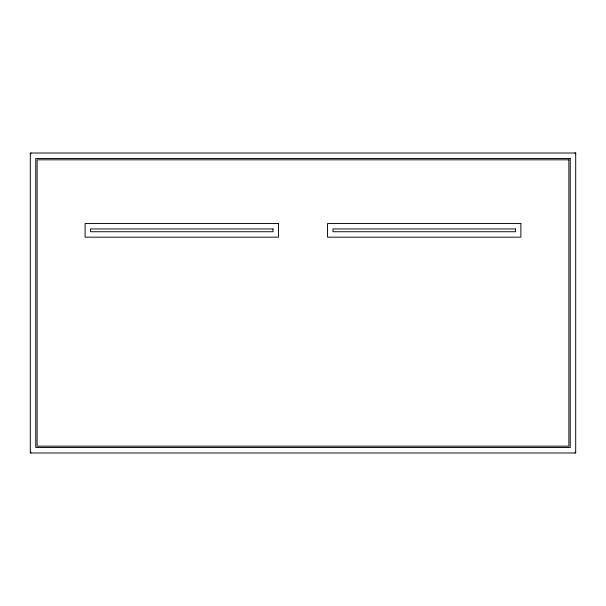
<?xml version="1.0" encoding="UTF-8"?>
<svg xmlns="http://www.w3.org/2000/svg" width="606" height="606" viewBox="0 0 606 606"><rect width="100%" height="100%" fill="white"/><g stroke="black" fill="none" stroke-linecap="round" stroke-linejoin="round"><path stroke-width="0.91" d="M30.3 153.833L31.118 153.015M575.7 452.167L574.882 452.985M574.882 153.015L575.7 153.833M31.118 452.985L30.3 452.167M575.7 153.015L30.3 153.015L30.3 452.985L575.7 452.985L575.7 153.015M570.246 158.469L35.754 158.469L35.754 447.531L570.246 447.531L570.246 158.469M568.882 159.832L37.117 159.832L37.117 446.167L568.882 446.167L568.882 159.832M278.457 223.531L85.113 223.531L85.113 237.166L278.457 237.166L278.457 223.531M520.887 223.531L327.543 223.531L327.543 237.166L520.887 237.166L520.887 223.531M273.026 228.962L90.544 228.962L90.544 231.734L273.026 231.734L273.026 228.962M515.456 228.962L332.974 228.962L332.974 231.734L515.456 231.734L515.456 228.962"/></g></svg>
